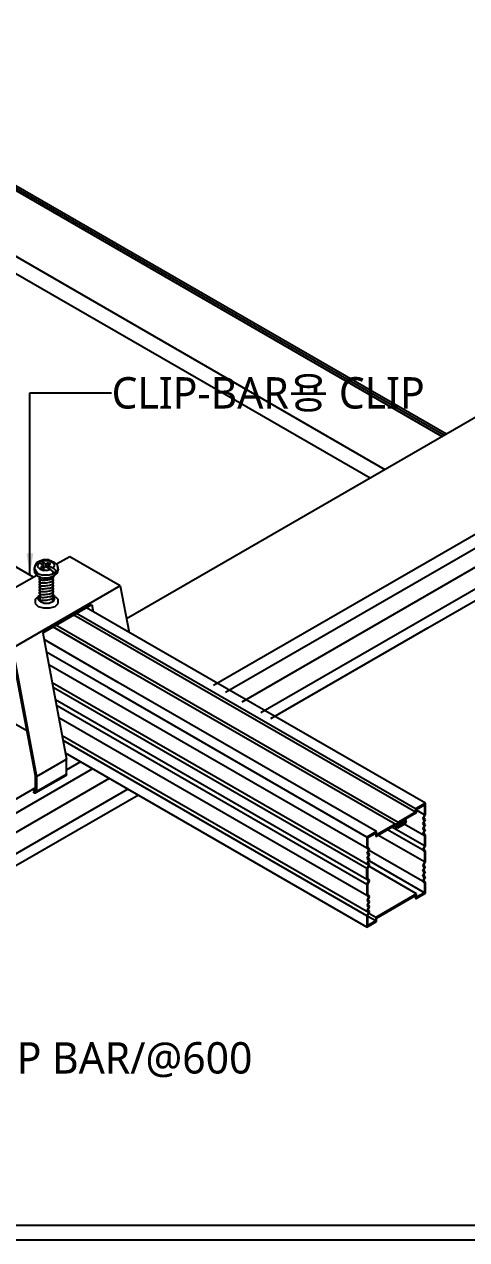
# Model space of a CAD drawing. Header units: millimetres. Extents: x 1394 to 74708, y 590 to 17190.
# Drawn here: x 69041 to 70309, y 590 to 4076 of the extents above; entities that cross this region are included whole.
import ezdxf
from ezdxf.enums import TextEntityAlignment as Align

# ---------------------------------------------------------------- set-up
doc = ezdxf.new("R2010")
doc.units = ezdxf.units.MM
doc.layers.get('Defpoints').update_dxf_attribs({"color": 152})
for name, color, linetype in [('5', 5, 'Continuous'), ('A-LINE-3', 7, 'Continuous'), ('A-TXT-N', 3, 'Continuous'), ('AA-MKXS', 7, 'Continuous'), ('BAR', 3, 'Continuous'), ('CEIL', 8, 'Continuous'), ('clip', 8, 'Continuous'), ('HATCH', 5, 'Continuous'), ('SCREW', 1, 'Continuous')]:
    doc.layers.add(name, color=color, linetype=linetype)
doc.styles.get("Standard").update_dxf_attribs({"font": 'malgun.ttf'})
doc.styles.add('스타일1', font='malgun.ttf')
doc.dimstyles.get("Standard").update_dxf_attribs({"dimtxt": 0.18, "dimasz": 0.18, "dimexe": 0.18, "dimexo": 0.0625, "dimgap": 0.09, "dimtad": 0, "dimtih": 1, "dimtoh": 1, "dimdec": 4, "dimzin": 0, "dimdsep": 46, "dimtxsty": 'Standard', "dimcen": 0.09, "dimadec": 0, "dimazin": 0, "dimtfac": 1, "dimtdec": 4, "dimtofl": 0, "dimtmove": 0, "dimatfit": 3, "dimfxl": 1, "dimtolj": 1, "dimtzin": 0, "dimarcsym": 0})

msp = doc.modelspace()

# ---------------------------------------------------------------- linework, layer by layer
at = {"layer": '5'}
for p, q in [((69413.69, 2248.1), (69182.64, 2381.48)), ((69422.02, 2252.91), (69191.02, 2386.27)), ((69354.53, 2213.97), (69123.2, 2347.51)), ((69363.2, 2218.97), (69131.91, 2352.49)), ((69310.24, 2188.41), (69097.57, 2311.18)), ((70022.92, 1712.44), (69111.2, 2238.76)), ((70162.71, 1815.71), (69413.68, 2248.11)), ((70162.71, 1825.33), (69422.01, 2252.92)), ((70103.52, 1781.59), (69354.5, 2213.99)), ((70112.33, 1786.52), (69363.18, 2218.99)), ((70027.38, 1664.13), (69120.85, 2187.45)), ((70022.92, 1654.29), (69123.47, 2173.52)), ((70050.85, 1760.87), (69310.2, 2188.44)), ((70022.92, 1622.8), (69130.12, 2138.2)), ((70022.92, 1608.38), (69133.16, 2122.01)), ((70022.92, 1576.89), (69139.81, 2086.69)), ((70027.38, 1528.58), (69149.47, 2035.38)), ((70022.92, 1518.73), (69152.09, 2021.45)), ((70187.78, 1808.84), (70165.45, 1821.73)), ((70187.78, 1748.28), (70129.68, 1781.82)), ((70187.78, 1673.29), (70054.68, 1750.13)), ((70182.4, 1707.64), (70081.75, 1765.74)), ((70187.78, 1719.54), (70094.76, 1773.24)), ((70187.78, 1584.91), (70029.14, 1676.49)), ((70182.4, 1618.11), (70029.51, 1706.37)), ((70165.45, 1581.7), (70028.52, 1660.75)), ((70048.11, 1504.19), (70025.67, 1517.15)), ((70048.11, 1513.92), (70028.53, 1525.22))]:
    msp.add_line(p, q, dxfattribs=at)
at = {"layer": 'A-LINE-3'}
msp.add_lwpolyline([(51885, 17160), (72429.78, 17160), (72429.78, 630), (51885, 630)], close=True, dxfattribs=at)
at = {"layer": 'BAR', "color": 13}
for p, q in [((69333.95, 2371.63), (70366.69, 2967.88)), ((69582.94, 2180.39), (70366.69, 2632.89)), ((69617.77, 2160.33), (70366.69, 2592.72)), ((69665.52, 2132.69), (70366.69, 2537.51)), ((69718.65, 2102.06), (70366.69, 2476.21)), ((69162.08, 1937.41), (69203.15, 1961.12)), ((67584.8, 986.6), (69237.94, 1941.03)), ((67690.66, 1087.89), (69071.99, 1885.4)), ((68088.13, 1221.99), (69285.75, 1913.43)), ((68141.23, 1191.34), (69338.51, 1882.59))]:
    msp.add_line(p, q, dxfattribs=at)
at = {"layer": 'CEIL', "linetype": 'Continuous'}
for p, q in [((68865.39, 3686.92), (70238.74, 2894.01)), ((68871.59, 3690.5), (70244.94, 2897.59)), ((68877.78, 3694.07), (70251.14, 2901.17)), ((68701.5, 3592.28), (70074.84, 2799.38)), ((68658.98, 3567.73), (70032.31, 2774.83)), ((70197.97, 2344.89), (70487.48, 2512.04)), ((69748.02, 2085.11), (70197.97, 2344.89)), ((68171.57, 1174.94), (69368.2, 1865.82))]:
    msp.add_line(p, q, dxfattribs=at)
at = {"layer": 'CEIL'}
for p, q in [((69067.6, 2489.78), (68283.63, 2942.35)), ((70190.64, 1841.47), (69219.11, 2402.32)), ((69282.28, 2172.28), (69104.38, 2274.98)), ((70022.92, 1744.73), (69282.23, 2172.31)), ((69047.94, 2049.28), (68883.36, 2144.29)), ((70022.92, 1486.45), (69158.9, 1985.23)), ((70162.71, 1815.71), (70113.36, 1787.2)), ((70165.45, 1814.11), (70113.36, 1784)), ((70190.64, 1841.47), (70162.71, 1825.33)), ((70162.71, 1825.33), (70162.71, 1815.71)), ((70165.45, 1823.73), (70187.78, 1836.66)), ((70165.45, 1814.11), (70165.45, 1823.73)), ((70187.78, 1836.66), (70187.78, 1808.84)), ((70190.64, 1809.19), (70190.64, 1841.47)), ((70103.52, 1781.59), (70050.85, 1751.14)), ((70103.52, 1781.59), (70104.43, 1782.05)), ((70104.43, 1782.05), (70105.46, 1782.4)), ((70105.46, 1782.4), (70106.27, 1782.4)), ((70106.27, 1782.4), (70107.07, 1782.17)), ((70107.07, 1782.17), (70107.64, 1781.59)), ((70107.64, 1781.59), (70108.1, 1780.91)), ((70108.1, 1780.91), (70108.33, 1779.99)), ((70108.33, 1779.42), (70108.55, 1780.68)), ((70108.33, 1778.73), (70108.33, 1779.99)), ((70108.33, 1778.27), (70108.33, 1779.42)), ((70108.44, 1777.59), (70108.33, 1778.73)), ((70108.55, 1777.24), (70108.33, 1778.27)), ((70108.55, 1780.68), (70109.01, 1782.05)), ((70109.01, 1782.05), (70109.59, 1783.31)), ((70109.59, 1783.31), (70110.39, 1784.57)), ((70110.39, 1784.57), (70111.3, 1785.72)), ((70111.3, 1785.72), (70112.33, 1786.52)), ((70111.3, 1771.18), (70130.08, 1782.05)), ((70111.65, 1781.14), (70111.76, 1781.94)), ((70111.76, 1780.45), (70111.65, 1781.14)), ((70111.76, 1781.94), (70112.1, 1782.74)), ((70112.1, 1779.99), (70111.76, 1780.45)), ((70112.1, 1782.74), (70112.68, 1783.43)), ((70112.68, 1779.88), (70112.1, 1779.99)), ((70112.33, 1786.52), (70113.36, 1787.2)), ((70112.68, 1783.43), (70113.36, 1784)), ((70113.36, 1780.11), (70112.68, 1779.88)), ((70130.08, 1785.94), (70113.02, 1776.1)), ((70113.36, 1784), (70130.08, 1793.62)), ((70113.36, 1780.11), (70130.08, 1789.84)), ((70124.47, 1786.52), (70113.36, 1780.11)), ((70113.36, 1780.11), (70113.36, 1784)), ((70113.36, 1776.21), (70124.47, 1782.74)), ((70124.47, 1782.74), (70124.47, 1786.52)), ((70130.08, 1793.62), (70131.22, 1794.19)), ((70130.77, 1790.07), (70130.08, 1789.84)), ((70130.77, 1786.4), (70130.08, 1785.94)), ((70131.22, 1782.85), (70130.08, 1782.05)), ((70131.34, 1789.95), (70130.77, 1790.07)), ((70131.34, 1787.2), (70130.77, 1786.4)), ((70131.22, 1794.19), (70132.25, 1794.3)), ((70132.25, 1783.88), (70131.22, 1782.85)), ((70131.34, 1789.95), (70131.68, 1789.49)), ((70131.68, 1788.01), (70131.34, 1787.2)), ((70131.68, 1789.49), (70131.8, 1788.81)), ((70131.8, 1788.81), (70131.68, 1788.01)), ((70132.25, 1794.3), (70133.28, 1794.19)), ((70133.28, 1785.14), (70132.25, 1783.88)), ((70133.28, 1794.19), (70134.09, 1793.73)), ((70134.09, 1786.52), (70133.28, 1785.14)), ((70134.09, 1793.73), (70134.66, 1793.04)), ((70134.66, 1788.01), (70134.09, 1786.52)), ((70134.66, 1793.04), (70135, 1792.01)), ((70135, 1789.38), (70134.66, 1788.01)), ((70135, 1792.01), (70135.12, 1790.75)), ((70135.12, 1790.75), (70135, 1789.38)), ((70187.78, 1808.84), (70182.4, 1797.28)), ((70182.4, 1797.28), (70186.86, 1792.58)), ((70186.86, 1792.58), (70182.4, 1782.74)), ((70182.4, 1782.74), (70186.86, 1778.05)), ((70186.18, 1799.34), (70190.64, 1809.19)), ((70190.64, 1794.76), (70186.18, 1799.34)), ((70186.18, 1784.91), (70190.64, 1794.76)), ((70190.64, 1780.22), (70186.18, 1784.91)), ((70186.18, 1770.37), (70190.64, 1780.22)), ((70050.85, 1760.87), (70022.92, 1744.73)), ((70022.92, 1744.73), (70022.92, 1712.44)), ((70025.67, 1743.01), (70048.11, 1755.95)), ((70048.11, 1746.33), (70102.49, 1777.7)), ((70048.11, 1755.95), (70048.11, 1746.33)), ((70050.85, 1751.14), (70050.85, 1760.87)), ((70102.49, 1777.7), (70103.29, 1777.59)), ((70103.29, 1777.59), (70103.98, 1777.13)), ((70103.98, 1777.13), (70104.32, 1776.33)), ((70104.32, 1776.33), (70104.43, 1774.73)), ((70104.43, 1774.73), (70104.78, 1773.35)), ((70104.78, 1773.35), (70105.46, 1772.21)), ((70105.46, 1772.21), (70106.27, 1771.29)), ((70107.41, 1770.83), (70106.27, 1771.29)), ((70108.55, 1770.6), (70107.41, 1770.83)), ((70108.78, 1776.67), (70108.44, 1777.59)), ((70109.01, 1776.33), (70108.55, 1777.24)), ((70109.93, 1770.72), (70108.55, 1770.6)), ((70109.36, 1775.98), (70108.78, 1776.67)), ((70109.59, 1775.76), (70109.01, 1776.33)), ((70110.16, 1775.53), (70109.36, 1775.98)), ((70110.39, 1775.53), (70109.59, 1775.76)), ((70111.3, 1771.18), (70109.93, 1770.72)), ((70110.96, 1775.41), (70110.16, 1775.53)), ((70111.3, 1775.41), (70110.39, 1775.53)), ((70111.99, 1775.64), (70110.96, 1775.41)), ((70112.33, 1775.76), (70111.3, 1775.41)), ((70113.02, 1776.1), (70111.99, 1775.64)), ((70113.36, 1776.21), (70112.33, 1775.76)), ((70186.86, 1778.05), (70182.4, 1768.2)), ((70182.4, 1768.2), (70186.86, 1763.51)), ((70186.86, 1763.51), (70182.4, 1753.66)), ((70182.4, 1753.66), (70187.78, 1748.28)), ((70190.64, 1765.68), (70186.18, 1770.37)), ((70186.18, 1755.83), (70190.64, 1765.68)), ((70190.64, 1751.14), (70186.18, 1755.83)), ((70187.78, 1748.28), (70187.78, 1719.54)), ((70190.64, 1719.66), (70190.64, 1751.14)), ((70022.92, 1712.44), (70027.38, 1707.75)), ((70025.67, 1715.19), (70025.67, 1743.01)), ((70031.16, 1709.93), (70025.67, 1715.19)), ((70026.58, 1700.08), (70031.16, 1709.93)), ((70187.78, 1719.54), (70182.4, 1707.64)), ((70186.18, 1709.81), (70190.64, 1719.66)), ((70190.64, 1705.12), (70186.18, 1709.81)), ((70027.38, 1707.75), (70022.92, 1697.9)), ((70022.92, 1697.9), (70027.38, 1693.21)), ((70027.38, 1693.21), (70022.92, 1683.36)), ((70022.92, 1683.36), (70027.38, 1678.67)), ((70027.38, 1678.67), (70022.92, 1668.83)), ((70031.16, 1695.39), (70026.58, 1700.08)), ((70026.58, 1685.54), (70031.16, 1695.39)), ((70031.16, 1680.85), (70026.58, 1685.54)), ((70026.58, 1671), (70031.16, 1680.85)), ((70182.4, 1707.64), (70187.78, 1702.03)), ((70186.18, 1663.79), (70190.64, 1673.63)), ((70187.78, 1702.03), (70187.78, 1673.29)), ((70190.64, 1673.63), (70190.64, 1705.12)), ((70022.92, 1668.83), (70027.38, 1664.13)), ((70027.38, 1664.13), (70022.92, 1654.29)), ((70022.92, 1654.29), (70022.92, 1622.8)), ((70022.92, 1622.8), (70022.92, 1654.29)), ((70025.67, 1654.74), (70031.16, 1666.31)), ((70025.67, 1626.01), (70025.67, 1654.74)), ((70031.16, 1666.31), (70026.58, 1671)), ((70187.78, 1673.29), (70182.4, 1661.73)), ((70182.4, 1661.73), (70186.86, 1657.03)), ((70186.86, 1657.03), (70182.4, 1647.19)), ((70182.4, 1647.19), (70186.86, 1642.49)), ((70186.86, 1642.49), (70182.4, 1632.65)), ((70190.64, 1659.21), (70186.18, 1663.79)), ((70186.18, 1649.36), (70190.64, 1659.21)), ((70190.64, 1644.67), (70186.18, 1649.36)), ((70186.18, 1634.82), (70190.64, 1644.67)), ((70022.92, 1622.8), (70027.38, 1618.22)), ((70027.38, 1618.22), (70022.92, 1622.8)), ((70022.92, 1608.38), (70027.38, 1618.22)), ((70027.38, 1618.22), (70022.92, 1608.38)), ((70022.92, 1608.38), (70022.92, 1576.89)), ((70031.16, 1620.28), (70025.67, 1626.01)), ((70025.67, 1608.38), (70031.16, 1620.28)), ((70025.67, 1579.64), (70025.67, 1608.38)), ((70182.4, 1632.65), (70186.86, 1627.95)), ((70186.86, 1627.95), (70182.4, 1618.11)), ((70182.4, 1618.11), (70187.78, 1612.73)), ((70190.64, 1630.13), (70186.18, 1634.82)), ((70186.18, 1620.28), (70190.64, 1630.13)), ((70190.64, 1615.59), (70186.18, 1620.28)), ((70187.78, 1612.73), (70187.78, 1584.91)), ((70190.64, 1583.3), (70190.64, 1615.59)), ((70022.92, 1576.89), (70027.38, 1572.2)), ((70027.38, 1572.2), (70022.92, 1562.35)), ((70031.16, 1574.37), (70025.67, 1579.64)), ((70026.58, 1564.53), (70031.16, 1574.37)), ((70165.45, 1581.7), (70048.11, 1513.92)), ((70050.85, 1512.32), (70162.71, 1576.89)), ((70162.71, 1567.16), (70190.64, 1583.3)), ((70162.71, 1576.89), (70162.71, 1567.16)), ((70187.78, 1584.91), (70165.45, 1571.97)), ((70165.45, 1571.97), (70165.45, 1581.7)), ((70022.92, 1562.35), (70027.38, 1557.66)), ((70027.38, 1557.66), (70022.92, 1547.81)), ((70022.92, 1547.81), (70027.38, 1543.12)), ((70027.38, 1543.12), (70022.92, 1533.27)), ((70031.16, 1559.83), (70026.58, 1564.53)), ((70026.58, 1549.99), (70031.16, 1559.83)), ((70031.16, 1545.29), (70026.58, 1549.99)), ((70026.58, 1535.45), (70031.16, 1545.29)), ((70031.16, 1530.75), (70026.58, 1535.45)), ((70022.92, 1533.27), (70027.38, 1528.58)), ((70027.38, 1528.58), (70022.92, 1518.73)), ((70022.92, 1518.73), (70022.92, 1486.45)), ((70022.92, 1486.45), (70050.85, 1502.59)), ((70025.67, 1519.19), (70031.16, 1530.75)), ((70025.67, 1491.37), (70025.67, 1519.19)), ((70048.11, 1504.19), (70025.67, 1491.37)), ((70048.11, 1513.92), (70048.11, 1504.19)), ((70050.85, 1502.59), (70050.85, 1512.32))]:
    msp.add_line(p, q, dxfattribs=at)
at = {"layer": 'clip'}
for p, q in [((69171.78, 2548.91), (69133.46, 2527.16)), ((69316.27, 2465.62), (69171.78, 2548.91)), ((69077.4, 2495.34), (68859.43, 2371.63)), ((69316.27, 2465.62), (69007.24, 2286.43)), ((69316.27, 2465.62), (69341.46, 2331.73)), ((69072.12, 2425.91), (69080.91, 2434.7)), ((69072.12, 2425.91), (69072.12, 2414.93)), ((69072.12, 2414.93), (69080.91, 2406.14)), ((69085.3, 2436.9), (69080.91, 2432.5)), ((69085.3, 2436.9), (69080.91, 2434.7)), ((69080.91, 2425.91), (69080.91, 2432.5)), ((69080.91, 2432.5), (69080.91, 2425.91)), ((69080.91, 2432.5), (69080.91, 2425.91)), ((69080.91, 2425.91), (69080.91, 2432.5)), ((69080.91, 2425.91), (69087.5, 2419.32)), ((69080.91, 2406.14), (69096.29, 2401.74)), ((69098.48, 2414.93), (69087.5, 2419.32)), ((69093.89, 2330.76), (69235.04, 2411.42)), ((69111.67, 2414.93), (69098.48, 2414.93)), ((69122.65, 2419.32), (69111.67, 2414.93)), ((69113.86, 2401.74), (69129.24, 2406.14)), ((69127.05, 2432.5), (69122.65, 2439.1)), ((69129.24, 2434.7), (69122.65, 2439.1)), ((69127.05, 2425.91), (69122.65, 2419.32)), ((69127.05, 2432.5), (69127.05, 2425.91)), ((69127.05, 2432.5), (69127.05, 2425.91)), ((69129.24, 2434.7), (69138.03, 2425.91)), ((69129.24, 2406.14), (69138.03, 2414.93)), ((69138.03, 2414.93), (69138.03, 2425.91)), ((69235.04, 2411.42), (69238.89, 2390.95)), ((69096.29, 2401.74), (69113.86, 2401.74)), ((69093.89, 2330.76), (69162.12, 1968.14)), ((69004.31, 2281.19), (69072.04, 1921.23)), ((69007.24, 2286.43), (69076.43, 1918.7)), ((69076.43, 1918.7), (69162.12, 1968.14)), ((69162.12, 1924.89), (69162.12, 1968.14)), ((69072.04, 1921.23), (69072.04, 1874.04)), ((69159.92, 1920.5), (69074.23, 1871.07)), ((69076.43, 1875.46), (69162.12, 1924.89)), ((69159.92, 1920.5), (69076.43, 1873.75)), ((69076.43, 1918.7), (69076.43, 1875.46)), ((69162.12, 1924.89), (69159.92, 1920.5)), ((69066.86, 1875.46), (69069.84, 1871.07)), ((69067.53, 1880.4), (69069.31, 1876.83)), ((69069.31, 1876.83), (69072.04, 1874.04)), ((69069.84, 1871.07), (69074.23, 1871.07)), ((69072.04, 1875.46), (69072.04, 1874.04)), ((69074.23, 1871.07), (69076.43, 1873.26)), ((69076.43, 1875.46), (69076.43, 1873.26))]:
    msp.add_line(p, q, dxfattribs=at)
at = {"layer": 'Defpoints'}
msp.add_lwpolyline([(72465, 17190), (51855, 17190), (51855, 589.58), (72465, 589.58)], close=True, dxfattribs=at)
at = {"layer": 'HATCH'}
for points in [[(69085.54, 2487.94, 0.0219456), (69084.1, 2486.95, 0.2683425), (69083.3, 2485.09, 0.2683425), (69084.52, 2483.48, 0.0721648), (69090.05, 2482.03, 0.033905), (69096.24, 2481.75, 0.0246058), (69104.71, 2482.35, 0.0246058), (69113.09, 2483.79, 0.033905), (69119.03, 2485.55, 0.0721648), (69124.06, 2488.28, 0.2683425), (69124.85, 2490.14, 0.2683425), (69123.63, 2491.75, 0.0132556), (69122.65, 2492.14, 0.033905)], [(69085.54, 2479.69, 0.0219456), (69084.1, 2478.7, 0.2683425), (69083.3, 2476.85, 0.2683425), (69084.52, 2475.23, 0.0721648), (69090.05, 2473.78, 0.033905), (69096.24, 2473.5, 0.0246058), (69104.71, 2474.11, 0.0246058), (69113.09, 2475.55, 0.033905), (69119.03, 2477.3, 0.0721648), (69124.06, 2480.04, 0.2683425), (69124.85, 2481.89, 0.2683425), (69123.63, 2483.51, 0.0132556), (69122.65, 2483.89, 0.033905)], [(69085.54, 2471.44, 0.0219456), (69084.1, 2470.46, 0.2683425), (69083.3, 2468.6, 0.2683425), (69084.52, 2466.99, 0.0721648), (69090.05, 2465.53, 0.033905), (69096.24, 2465.25, 0.0246058), (69104.71, 2465.86, 0.0246058), (69113.09, 2467.3, 0.033905), (69119.03, 2469.05, 0.0721648), (69124.06, 2471.79, 0.2683425), (69124.85, 2473.65, 0.2683425), (69123.63, 2475.26, 0.0132556), (69122.65, 2475.65, 0.033905)], [(69085.54, 2463.19, 0.0219456), (69084.1, 2462.21, 0.2683425), (69083.3, 2460.35, 0.2683425), (69084.52, 2458.74, 0.0721648), (69090.05, 2457.28, 0.033905), (69096.24, 2457, 0.0246058), (69104.71, 2457.61, 0.0246058), (69113.09, 2459.05, 0.033905), (69119.03, 2460.81, 0.0721648), (69124.06, 2463.54, 0.2683425), (69124.85, 2465.4, 0.2683425), (69123.63, 2467.01, 0.0132556), (69122.65, 2467.4, 0.033905)], [(69085.54, 2454.95, 0.0219456), (69084.1, 2453.96, 0.2683425), (69083.3, 2452.1, 0.2683425), (69084.52, 2450.49, 0.0721648), (69090.05, 2449.04, 0.033905), (69096.24, 2448.76, 0.0246058), (69104.71, 2449.36, 0.0246058), (69113.09, 2450.8, 0.033905), (69119.03, 2452.56, 0.0721648), (69124.06, 2455.29, 0.2683425), (69124.85, 2457.15, 0.2683425), (69123.63, 2458.76, 0.0132556), (69122.65, 2459.15, 0.033905)], [(69085.54, 2446.7, 0.0219456), (69084.1, 2445.71, 0.2683425), (69083.3, 2443.86, 0.2683425), (69084.52, 2442.24, 0.0721648), (69090.05, 2440.79, 0.033905), (69096.24, 2440.51, 0.0246058), (69104.71, 2441.12, 0.0246058), (69113.09, 2442.56, 0.033905), (69119.03, 2444.31, 0.0721648), (69124.06, 2447.05, 0.2683425), (69124.85, 2448.9, 0.2683425), (69123.63, 2450.52, 0.0132556), (69122.65, 2450.9, 0.033905)], [(69085.54, 2438.45, 0.0219456), (69084.1, 2437.47, 0.2683425), (69083.3, 2435.61, 0.2683425), (69084.52, 2434, 0.0721648), (69090.05, 2432.54, 0.033905), (69096.24, 2432.26, 0.0246058), (69104.71, 2432.87, 0.0246058), (69113.09, 2434.31, 0.033905), (69119.03, 2436.06, 0.0721648), (69124.06, 2438.8, 0.2683425), (69124.85, 2440.66, 0.2683425), (69123.63, 2442.27, 0.0132556), (69122.65, 2442.66, 0.033905)], [(69085.54, 2430.2, 0.0219456), (69084.1, 2429.22, 0.2683425), (69083.3, 2427.36, 0.2683425), (69084.52, 2425.75, 0.0721648), (69090.05, 2424.29, 0.033905), (69096.24, 2424.01, 0.0246058), (69104.71, 2424.62, 0.0246058), (69113.09, 2426.06, 0.033905), (69119.03, 2427.82, 0.0721648), (69124.06, 2430.55, 0.2683425), (69124.85, 2432.41, 0.2683425), (69123.63, 2434.02, 0.0132556), (69122.65, 2434.41, 0.033905)]]:
    msp.add_lwpolyline(points, format="xyb", dxfattribs=at)
at = {"layer": 'SCREW', "color": 1}
for p, q in [((69072.12, 2524.78), (69069.92, 2518.19)), ((69069.92, 2509.4), (69069.92, 2518.19)), ((69069.92, 2518.19), (69069.92, 2502.81)), ((69069.92, 2513.8), (69078.71, 2500.62)), ((69076.51, 2531.38), (69072.12, 2524.78)), ((69085.3, 2535.77), (69076.51, 2531.38)), ((69078.71, 2532.47), (69083.1, 2531.38)), ((69083.1, 2531.38), (69078.71, 2524.78)), ((69080.91, 2518.19), (69078.71, 2524.78)), ((69080.91, 2518.19), (69085.3, 2513.8)), ((69096.29, 2524.78), (69083.1, 2531.38)), ((69096.29, 2540.16), (69085.3, 2535.77)), ((69085.3, 2535.77), (69089.69, 2535.77)), ((69085.3, 2513.8), (69096.29, 2509.4)), ((69089.69, 2535.77), (69100.68, 2537.97)), ((69089.69, 2535.77), (69102.88, 2526.98)), ((69089.69, 2520.39), (69096.29, 2524.78)), ((69096.29, 2516), (69089.69, 2520.39)), ((69089.69, 2520.39), (69089.69, 2513.8)), ((69111.67, 2540.16), (69096.29, 2540.16)), ((69096.29, 2524.78), (69096.29, 2516)), ((69102.88, 2520.39), (69096.29, 2516)), ((69096.29, 2516), (69096.29, 2509.4)), ((69100.68, 2537.97), (69111.67, 2537.97)), ((69109.47, 2531.38), (69102.88, 2526.98)), ((69102.88, 2526.98), (69102.88, 2520.39)), ((69116.06, 2512.37), (69102.88, 2520.39)), ((69116.06, 2512.37), (69107.27, 2509.4)), ((69109.47, 2523.49), (69109.47, 2531.38)), ((69116.06, 2526.98), (69109.47, 2531.38)), ((69116.06, 2526.98), (69109.47, 2523.49)), ((69109.47, 2523.49), (69124.85, 2516)), ((69109.47, 2523.49), (69109.47, 2516)), ((69111.67, 2540.16), (69127.05, 2533.57)), ((69111.67, 2537.97), (69120.45, 2533.57)), ((69120.45, 2509.4), (69116.06, 2512.37)), ((69120.45, 2533.57), (69127.05, 2529.18)), ((69127.05, 2522.59), (69123.84, 2516.49)), ((69124.85, 2516), (69127.05, 2513.8)), ((69127.05, 2533.57), (69135.83, 2524.78)), ((69127.05, 2529.18), (69127.05, 2522.59)), ((69127.05, 2513.8), (69129.24, 2511.6)), ((69129.24, 2511.6), (69131.44, 2507.21)), ((69138.03, 2511.6), (69131.44, 2503.86)), ((69138.03, 2511.6), (69135.83, 2524.78)), ((69135.83, 2522.59), (69138.03, 2511.6)), ((69135.83, 2502.81), (69138.03, 2511.6)), ((69069.92, 2502.81), (69078.71, 2494.02)), ((69078.71, 2500.62), (69094.09, 2496.22)), ((69078.71, 2494.02), (69094.09, 2487.43)), ((69085.3, 2491.2), (69085.3, 2421.52)), ((69085.3, 2491.2), (69085.3, 2421.52)), ((69109.47, 2496.22), (69094.09, 2496.22)), ((69094.09, 2487.43), (69111.67, 2487.43)), ((69094.09, 2487.43), (69111.67, 2487.43)), ((69094.09, 2487.43), (69111.67, 2487.43)), ((69094.09, 2487.43), (69111.67, 2487.43)), ((69107.27, 2509.4), (69096.29, 2509.4)), ((69111.67, 2487.43), (69096.29, 2487.43)), ((69111.67, 2487.43), (69096.29, 2487.43)), ((69096.29, 2487.43), (69111.67, 2487.43)), ((69111.67, 2487.43), (69096.29, 2487.43)), ((69096.29, 2487.43), (69111.67, 2487.43)), ((69109.47, 2496.22), (69124.85, 2500.62)), ((69111.67, 2487.43), (69127.05, 2494.02)), ((69127.05, 2494.02), (69111.67, 2487.43)), ((69127.05, 2494.02), (69111.67, 2487.43)), ((69122.65, 2507.21), (69120.45, 2509.4)), ((69124.85, 2500.62), (69122.65, 2507.21)), ((69122.65, 2419.32), (69122.65, 2492.14)), ((69122.65, 2489.63), (69122.65, 2419.32)), ((69122.65, 2419.32), (69122.65, 2489.63)), ((69122.65, 2419.32), (69122.65, 2489.63)), ((69131.44, 2501.32), (69123.53, 2504.57)), ((69124.85, 2498.42), (69131.44, 2501.32)), ((69124.85, 2500.62), (69124.85, 2498.42)), ((69135.83, 2502.81), (69127.05, 2494.02)), ((69131.44, 2507.21), (69131.44, 2502.81)), ((69131.44, 2502.81), (69131.44, 2501.32))]:
    msp.add_line(p, q, dxfattribs=at)

# ---------------------------------------------------------------- texts
at = {"layer": 'A-TXT-N', "style": '스타일1'}
for s, p in [('CLIP-BAR용 CLIP', (69291.23, 3018.9)), ('CLIP BAR/@600', (68844.14, 1111.2))]:
    msp.add_text(s, height=90, dxfattribs=at).set_placement(p, align=Align.MIDDLE_LEFT)

# ---------------------------------------------------------------- leaders
at = {"layer": 'AA-MKXS'}
msp.add_leader([(69057.22, 2498.91), (69057.22, 3018.9), (69291.23, 3018.9)], dimstyle='Standard', override={"dimscale": 30, "dimtxt": 3, "dimasz": 2, "dimexe": 1, "dimexo": 2, "dimgap": 1, "dimtih": 0, "dimtoh": 0, "dimdec": 0, "dimzin": 8, "dimlunit": 6, "dimcen": 0, "dimclrd": 256, "dimclre": 256, "dimclrt": 3, "dimtdec": 0, "dimtix": 1, "dimtofl": 1, "dimtmove": 2}, dxfattribs=at)

doc.saveas('drawing.dxf')
